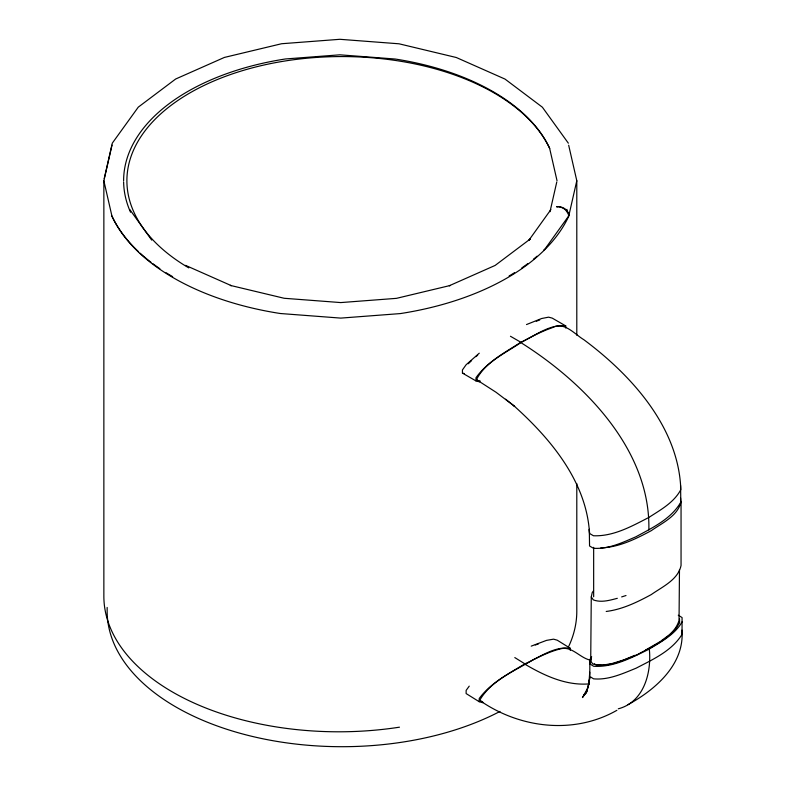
<?xml version="1.0" encoding="UTF-8"?>
<svg xmlns="http://www.w3.org/2000/svg" width="786" height="786" viewBox="0 0 786 786"><rect width="100%" height="100%" fill="white"/><g stroke="black" fill="none" stroke-linecap="round" stroke-linejoin="round"><path stroke-width="1.18" d="M482.859 702.723L479.195 701.702L479.224 698.518C490.661 682.877 508.67 673.749 524.852 663.836C539.157 657.735 554.15 645.866 570.312 648.322L570.292 650.444M678.279 615.222L682.081 617.58L682.032 634.371C671.794 650.995 652.793 659.474 636.09 668.198C622.62 673.641 608.472 680.224 593.587 678.839L589.795 676.471L589.844 659.68L591.681 656.791M679.477 569.722L679.045 620.518C673.278 638.566 652.144 646.151 636.955 654.866C623.131 660.073 607.814 668.267 592.752 663.993L590.708 661.036L591.269 596.938L592.231 592.595L593.538 590.787M682.14 621.814C674.948 634.518 661.331 641.631 649.315 649.049C651.702 672.521 644.029 702.085 618.277 708.825M589.736 672.236L589.028 682.052L589.844 677.503L587.889 687.573L589.225 682.779L586.14 692.938L587.771 688.025L582.446 697.585L585.059 694.176M590.708 661.036L591.436 657.784M104.214 178.648L112.319 143.121L138.277 107.142L175.661 79.013L224.374 57.437L281.624 43.731L339.886 39.3L399.033 43.8L456.293 57.506L505.005 79.081L542.379 107.21L568.347 143.19M399.465 727.178A234.827 135.575 0 0 1 103.86 596.22L103.86 180.8L111.995 145.155M550.004 211.689L556.773 181.988M566.451 211.758L566.991 209.381M568.671 145.223L576.796 180.731L568.799 215.826L545.337 248.523A234.827 135.575 0 0 1 543.755 250.076M680.568 485.463L680.814 502.195C671.116 519.025 652.301 527.789 635.903 536.789C622.492 542.527 608.433 549.345 593.469 548.274L589.549 546.005L589.303 529.273L589.549 533.488L593.469 535.757C613.365 536.563 631.689 526.296 648.853 517.443C660.613 509.829 674.044 502.519 680.814 489.678C678.849 427.299 631.394 375.128 583.831 339.699C574.212 333.932 564.338 321.12 551.978 327.811C541.102 331.613 530.855 336.948 520.863 342.608C505.447 353.081 485.905 361.815 476.866 378.823L477.711 380.453L496.084 392.293L514.673 406.382L505.604 399.19M550.878 209.597L528.939 240.192L530.295 238.973L495.131 265.432L449.307 285.731L450.329 285.465L396.478 298.346L340.77 302.581L284.178 298.277L230.327 285.406L231.349 285.662L185.525 265.363M469.242 686.139L466.147 690.373L466.118 693.557L479.195 701.702M587.024 691.621L583.526 695.286L586.199 692.81M468.299 363.751L471.6 360.587M479.264 353.189L466.078 364.792L462.443 369.931L462.443 373.104L475.982 380.925L479.617 381.868M475.825 356.687L477.672 355.233M660.888 641.032L669.377 634.783L676.098 628.319L679.576 622.866L679.517 618.867M565.743 328.037L565.743 325.925C549.63 323.812 534.961 335.936 520.863 342.274C504.897 352.482 487.143 361.963 475.982 377.752L475.982 380.925M627.916 704.698C655.239 689.813 684.753 664.445 681.973 630.136M659.945 641.72L645.483 650.14M589.736 660.004C579.94 657.617 572.444 646.819 561.931 648.529C551.988 650.749 542.704 655.141 533.576 659.562C514.82 670.763 491.614 680.244 480.108 699.619L480.953 701.259C520.764 728.406 574.163 734.674 616.882 710.318M649.315 649.049C632.013 657.528 613.532 667.491 593.695 666.282L589.903 663.924L589.844 659.68M526.502 324.559L541.583 318.526L548.569 317.161L552.204 318.104L565.743 325.925M531.218 646.141L546.506 640.384L553.56 639.165L557.225 640.187L570.312 648.322M624.909 659.444L635.059 655.278M536.278 321.248L539.736 319.981M535.286 645.001L538.4 643.94M617.315 598.313C609.602 600.347 601.103 602.852 593.302 599.885L591.269 596.938M621.657 596.918L626.01 595.523M623.779 659.906L612.363 663.443L602.862 665.143L596.043 664.868L594.255 663.748M589.038 683.889C566.087 685.834 544.138 675.547 524.852 664.16M600.848 547.871C618.916 547.38 635.628 539.029 651.25 530.678C662.225 522.916 678.063 515.94 681.049 501.576L681.049 565.488C678.063 579.852 662.225 586.828 651.25 594.589C637.171 602.223 622.266 609.464 606.212 611.459M477.711 380.453L480.207 381.033M480.953 701.259L482.633 701.682M462.443 373.104L464.261 373.576M510.448 336.261L520.863 342.274M520.863 342.608C584.185 382.389 650.759 449.887 648.853 529.961M514.791 657.568L524.852 663.836M513.563 405.497C550.652 438.696 586.582 481.602 589.549 533.488M129.778 209.528L151.727 240.123M557.048 180.8L549.601 148.171A218.361 126.065 0 0 0 395.201 59.029L339.886 54.824L285.456 58.96A218.361 126.065 0 0 0 123.618 180.731M103.86 180.8L111.995 216.317A238.099 137.462 0 0 0 280.347 313.516L340.77 318.104L400.31 313.585A238.099 137.462 0 0 0 568.671 216.376A9.864 7.781 24.9 0 0 561.607 207.504L559.151 206.787A9.746 7.889 12.8 0 1 566.008 209.666A9.913 8.027 12.8 0 1 568.848 215.58M680.568 497.98L680.814 502.195M593.656 547.331L593.656 596.78M576.796 180.731L576.796 335.239M576.796 483.606L576.796 611.125A234.827 135.575 0 0 1 568.799 646.22M107.151 607.45L107.151 611.125A234.827 135.575 0 0 0 247.001 735.116A234.827 135.575 0 0 0 499.984 711.418M130.545 212.24A218.361 126.065 0 0 1 123.628 181.9M172.645 276.662A234.768 135.546 0 0 1 166.131 272.752M159.853 268.665A234.768 135.546 0 0 1 152.867 263.693M150.951 262.239A234.768 135.546 0 0 1 140.183 253.23M138.523 251.687A234.768 135.546 0 0 1 111.897 215.954M188.778 267.879A215.079 124.168 0 0 1 235.083 72.98A215.079 124.168 0 0 1 549.699 148.534M537.044 256.216A234.827 135.575 0 0 1 533.448 259.223M527.789 263.634A234.827 135.575 0 0 1 521.825 267.898M514.525 272.693A234.827 135.575 0 0 1 509.122 275.965M556.665 206.738L558.315 206.816L556.665 206.738"/></g></svg>
